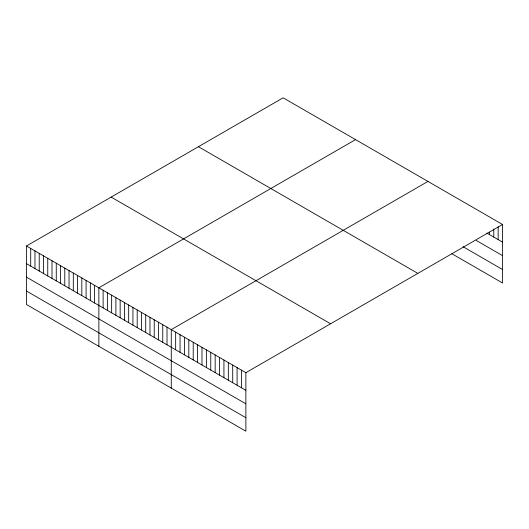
<?xml version="1.0" encoding="UTF-8"?>
<svg xmlns="http://www.w3.org/2000/svg" width="529" height="529" viewBox="0 0 529 529"><rect width="100%" height="100%" fill="white"/><g stroke="black" fill="none" stroke-linecap="round" stroke-linejoin="round"><path stroke-width="0.79" d="M26.45 245.998L245.873 372.68L245.873 431.188L26.45 304.506L26.45 245.998L283.127 97.812L502.55 224.494L502.55 283.002L451.766 253.682M355.534 139.616L98.857 287.802L98.857 346.31M427.948 181.421L171.27 329.613L171.27 388.121M245.873 372.68L502.55 224.494M486.878 233.091L502.55 242.137M476.219 240.424L502.55 255.626M463.054 246.712L502.55 269.519M198.421 146.712L417.844 273.394M111.156 197.099L330.579 323.781M26.45 263.647L245.873 390.329M26.45 277.13L245.873 403.812M26.45 291.023L245.873 417.705M498.159 226.769L498.159 239.604M493.775 229.05L493.775 237.071M489.385 232.132L489.385 234.539M241.488 370.148L241.488 387.797M237.098 367.615L237.098 385.264M232.707 365.083L232.707 382.731M228.323 362.55L228.323 380.192M223.932 360.018L223.932 377.66M219.542 357.478L219.542 375.127M215.158 354.946L215.158 372.595M210.767 352.413L210.767 370.062M206.376 349.881L206.376 367.529M201.992 347.348L201.992 364.99M197.601 344.815L197.601 362.458M193.211 342.276L193.211 359.925M188.827 339.744L188.827 357.392M184.436 337.211L184.436 354.86M180.045 334.678L180.045 352.327M175.661 332.146L175.661 349.788M167.012 327.153L167.012 344.796M162.753 324.694L162.753 342.336M158.495 322.234L158.495 339.882M154.23 319.774L154.23 337.423M149.972 317.314L149.972 334.963M145.713 314.854L145.713 332.503M141.455 312.394L141.455 330.043M137.196 309.934L137.196 327.583M132.938 307.481L132.938 325.123M128.673 305.021L128.673 322.664M124.414 302.562L124.414 320.204M120.156 300.102L120.156 317.75M115.897 297.642L115.897 315.291M111.639 295.182L111.639 312.831M107.38 292.722L107.38 310.371M103.122 290.262L103.122 307.911M94.598 285.349L94.598 302.991M90.34 282.889L90.34 300.532M86.082 280.43L86.082 298.072M81.823 277.97L81.823 295.612M77.565 275.51L77.565 293.159M73.306 273.05L73.306 290.699M69.041 270.59L69.041 288.239M64.783 268.13L64.783 285.779M60.524 265.67L60.524 283.319M56.266 263.211L56.266 280.859M52.007 260.757L52.007 278.399M47.749 258.297L47.749 275.94M43.49 255.838L43.49 273.48M39.225 253.378L39.225 271.027M34.967 250.918L34.967 268.567M30.708 248.458L30.708 266.107"/></g></svg>
